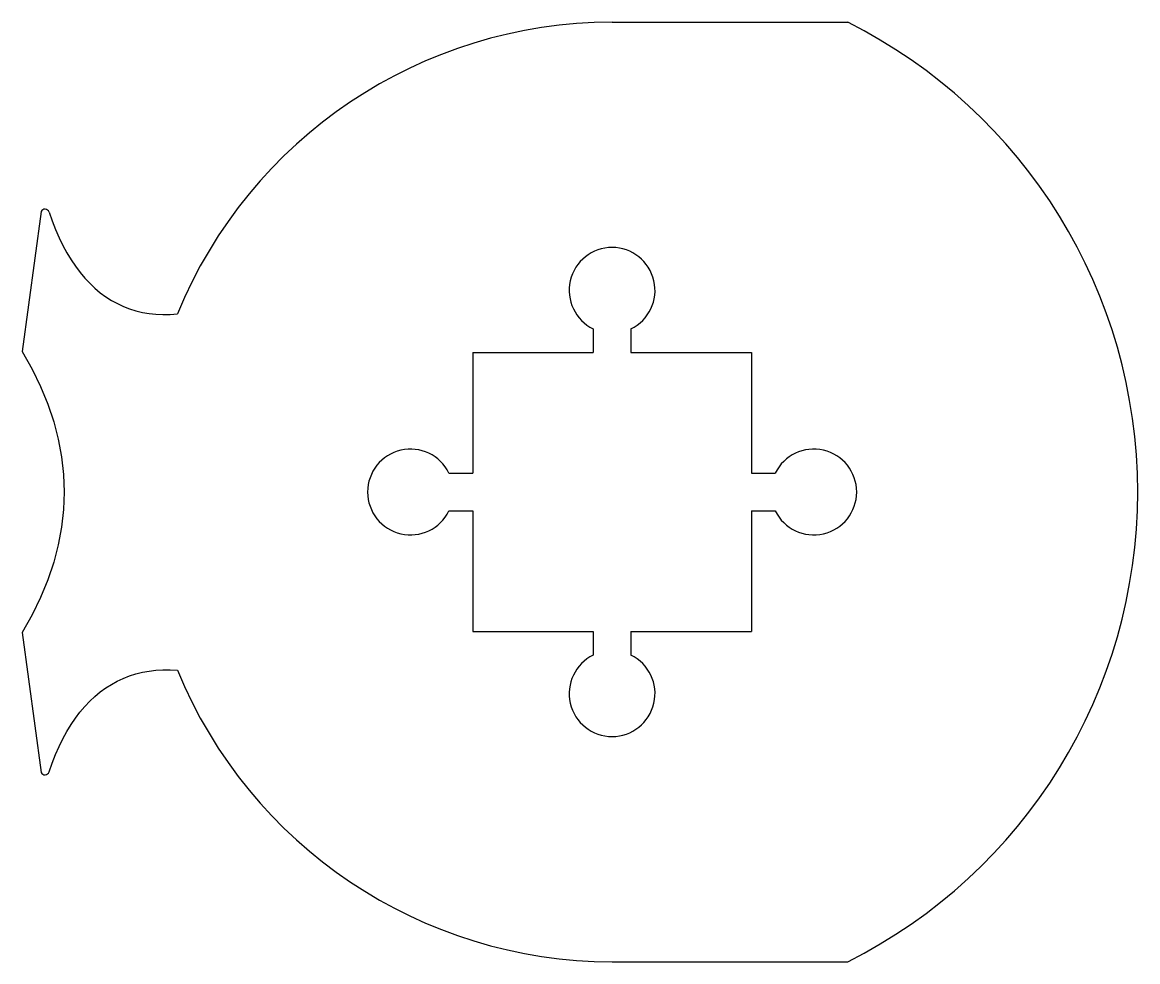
# Model space of a CAD drawing. Extents: x -1.37 to 1.42, y -1.1 to 8.29.
# Drawn here: x -1.375 to 1.225, y -1.095 to 1.095 of the extents above; entities outside this region: 2.
import ezdxf
from ezdxf.enums import TextEntityAlignment as Align

# ---------------------------------------------------------------- set-up
doc = ezdxf.new("R2010")
doc.units = 0
doc.layers.get('0').update_dxf_attribs({"linetype": 'CONTINUOUS'})

msp = doc.modelspace()

# ---------------------------------------------------------------- linework, layer by layer
at = {"color": 7, "linetype": 'CONTINUOUS'}
for p, q in [((0, 1.095), (0.5492, 1.095)), ((-1.3309, 0.6539), (-1.3747, 0.3275)), ((-0.044, 0.3802), (-0.044, 0.325)), ((0.044, 0.3802), (0.044, 0.325)), ((-0.325, 0.325), (-0.044, 0.325)), ((-0.325, 0.325), (-0.325, 0.044)), ((0.044, 0.325), (0.325, 0.325)), ((0.325, 0.325), (0.325, 0.044)), ((-0.3802, 0.044), (-0.325, 0.044)), ((0.325, 0.044), (0.3802, 0.044)), ((-0.3802, -0.044), (-0.325, -0.044)), ((-0.325, -0.044), (-0.325, -0.325)), ((0.325, -0.044), (0.325, -0.325)), ((0.325, -0.044), (0.3802, -0.044)), ((-1.3747, -0.3275), (-1.3309, -0.6539)), ((-0.325, -0.325), (-0.044, -0.325)), ((-0.044, -0.325), (-0.044, -0.3802)), ((0.044, -0.325), (0.044, -0.3802)), ((0.044, -0.325), (0.325, -0.325)), ((0, -1.095), (0.5492, -1.095))]:
    msp.add_line(p, q, dxfattribs=at)
for points in [[(-1.3124, 0.6527), (-1.3051, 0.6318), (-1.2973, 0.6119), (-1.2889, 0.5929), (-1.2801, 0.5749), (-1.2708, 0.5578), (-1.2611, 0.5416), (-1.2508, 0.5264), (-1.2402, 0.5121), (-1.229, 0.4988), (-1.2174, 0.4865), (-1.2054, 0.4751), (-1.193, 0.4647), (-1.1801, 0.4552), (-1.1669, 0.4467), (-1.1532, 0.4392), (-1.1391, 0.4326), (-1.1247, 0.427), (-1.1098, 0.4224), (-1.0946, 0.4187), (-1.0791, 0.4161), (-1.0631, 0.4144), (-1.0468, 0.4137), (-1.0302, 0.4139), (-1.0132, 0.4152)], [(-1.3747, 0.3275), (-1.3518, 0.2866), (-1.332, 0.2457), (-1.3152, 0.2047), (-1.3015, 0.1638), (-1.2908, 0.1228), (-1.2831, 0.0819), (-1.2786, 0.0409), (-1.277, 0), (-1.2786, -0.0409), (-1.2831, -0.0819), (-1.2908, -0.1228), (-1.3015, -0.1638), (-1.3152, -0.2047), (-1.332, -0.2457), (-1.3518, -0.2866), (-1.3747, -0.3275)], [(-1.3124, -0.6527), (-1.3051, -0.6318), (-1.2973, -0.612), (-1.289, -0.5931), (-1.2802, -0.5751), (-1.2709, -0.5582), (-1.2611, -0.5422), (-1.2509, -0.5271), (-1.2403, -0.513), (-1.2292, -0.4999), (-1.2176, -0.4877), (-1.2056, -0.4765), (-1.1932, -0.4662), (-1.1803, -0.4568), (-1.1671, -0.4484), (-1.1534, -0.4409), (-1.1394, -0.4344), (-1.1249, -0.4287), (-1.1101, -0.4241), (-1.0948, -0.4203), (-1.0792, -0.4174), (-1.0633, -0.4155), (-1.0469, -0.4145), (-1.0303, -0.4144), (-1.0132, -0.4152)]]:
    msp.add_lwpolyline(points, dxfattribs=at)
for centre, radius, start, end in [((0, 0), 1.095, 90, 157.7164), ((0, 0), 1.225, 296.6354, 63.3646), ((-1.3219, 0.6495), 0.01, 18.3521, 154.1044), ((0, 0.47), 0.1, 296.1039, 243.8961), ((-0.47, 0), 0.1, 26.1039, 333.8961), ((0.47, 0), 0.1, 206.1039, 153.8961), ((0, -0.47), 0.1, 116.1039, 63.8961), ((0, 0), 1.095, 202.2836, 270), ((-1.3219, -0.6495), 0.01, 205.8956, 341.6479)]:
    msp.add_arc(centre, radius, start, end, dxfattribs=at)

# ---------------------------------------------------------------- texts
for s, width, p in [('SOLIDWORKS Educational Product.', 0.677419, (-1.3747, 8.2774)), ('For Instructional Use Only.', 0.661111, (-1.3747, 7.992))]:
    msp.add_text(s, height=0.1903, dxfattribs=dict(at, width=width)).set_placement(p, align=Align.TOP_LEFT)

doc.saveas('drawing.dxf')
